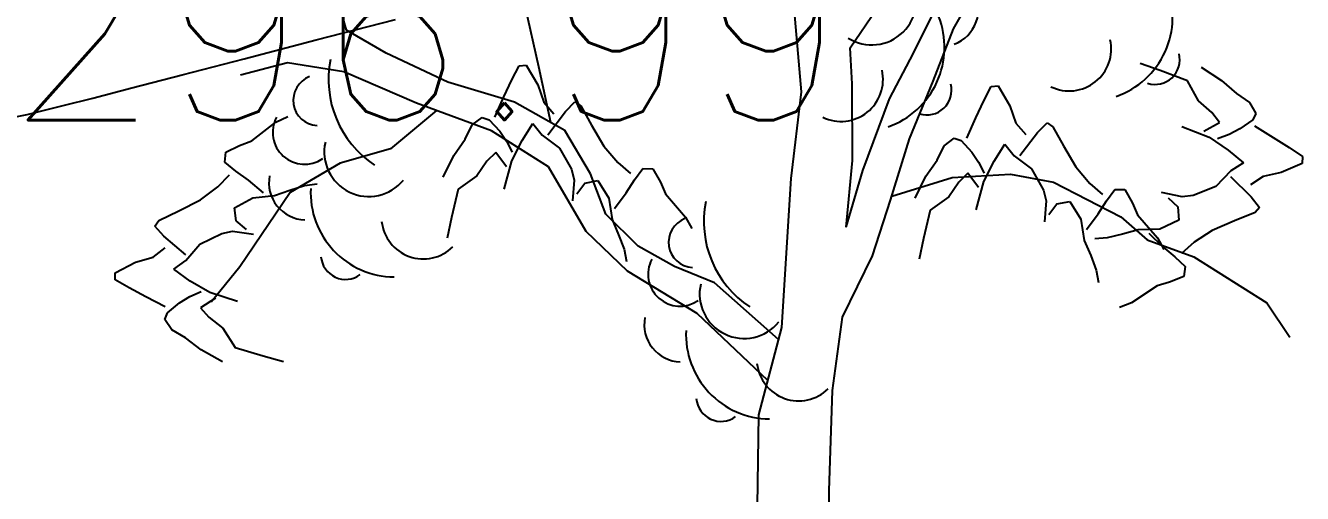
# Model space of a CAD drawing. Extents: x 524954 to 526204, y 9523489 to 9524010.
# Drawn here: x 525997.23 to 526004.28, y 9523771.84 to 9523774.43 of the extents above; entities that cross this region are included whole.
import ezdxf

# ---------------------------------------------------------------- set-up
doc = ezdxf.new("R2010")
doc.units = 0
doc.header["$PDMODE"] = 33
doc.header["$PDSIZE"] = 0.1
doc.linetypes.add('ACAD_ISO12W100', pattern=[21, 12, -3, 0, -3, 0, -3])
for name, color, linetype in [('Arbre', 34, 'ACAD_ISO12W100'), ('CN_01_00', 3, 'Continuous'), ('TopoAlt', 3, 'Continuous'), ('TOPOJIS', 7, 'Continuous')]:
    doc.layers.add(name, color=color, linetype=linetype)
doc.styles.add('Simplex 1.0', font='Simplex.shx', dxfattribs={"width": 0.99, "height": 1})

# ---------------------------------------------------------------- blocks, each defined once
blk = doc.blocks.new('TCPOINT M')
at = {"color": 0}
blk.add_point((0, 0), dxfattribs=at)
at = {"layer": 'TopoAlt', "style": 'Simplex 1.0', "width": 0.99}
blk.add_attdef('ALT', (0.15, 0.15), '', height=1, dxfattribs=at)
blk = doc.blocks.new('v088')
at = {"linetype": 'Continuous'}
for p, q in [((-2.6206, 5.1685), (-2.7013, 5.4591)), ((-0.1073, 4.8293), (-0.1646, 5.4873)), ((0.7312, 5.1764), (0.8812, 5.4407)), ((0.5102, 5.0412), (0.6713, 5.3679)), ((-1.5592, 4.9668), (-1.6346, 5.3011)), ((0.1613, 5.0712), (0.3061, 5.2857)), ((-2.4003, 5.0425), (-2.6206, 5.1685)), ((0.6191, 4.888), (0.7312, 5.1764)), ((-2.0611, 4.8817), (-2.4003, 5.0425)), ((0.1717, 4.8724), (0.1613, 5.0712)), ((0.3786, 4.7897), (0.5102, 5.0412)), ((-2.9464, 4.9876), (-3.2062, 4.92)), ((-2.6344, 4.9381), (-2.9464, 4.9876)), ((-2.2328, 4.7662), (-2.6344, 4.9381)), ((-1.7068, 4.8945), (-1.6668, 4.9726)), ((-1.6668, 4.9726), (-1.6283, 4.976)), ((-1.6283, 4.976), (-1.5645, 4.8667)), ((-1.4917, 4.6586), (-1.5592, 4.9668)), ((1.8724, 4.9461), (1.762, 4.9854)), ((2.0224, 4.89), (1.8724, 4.9461)), ((2.0987, 4.9642), (2.2113, 4.8904)), ((-1.6919, 4.7713), (-2.0611, 4.8817)), ((-1.7514, 4.7999), (-1.7068, 4.8945)), ((-1.5645, 4.8667), (-1.5307, 4.7714)), ((0.1743, 4.4496), (0.1717, 4.8724)), ((0.489, 4.5681), (0.6191, 4.888)), ((2.0834, 4.7783), (2.0224, 4.89)), ((2.2113, 4.8904), (2.2929, 4.8185)), ((-1.8008, 4.6887), (-1.7514, 4.7999)), ((-0.1657, 4.3492), (-0.1073, 4.8293)), ((0.8993, 4.7791), (0.9393, 4.8572)), ((0.9393, 4.8572), (0.9778, 4.8606)), ((0.9778, 4.8606), (1.0416, 4.7513)), ((2.2929, 4.8185), (2.3654, 4.7691)), ((-2.1227, 4.7254), (-2.3768, 4.5144)), ((-1.8192, 4.6131), (-2.2328, 4.7662)), ((-1.415, 4.6154), (-1.6919, 4.7713)), ((-1.5307, 4.7714), (-1.4755, 4.7074)), ((-1.4112, 4.7196), (-1.3587, 4.7727)), ((-1.3587, 4.7727), (-1.3272, 4.7513)), ((-1.3272, 4.7513), (-1.2679, 4.6451)), ((0.2314, 4.3948), (0.3786, 4.7897)), ((0.8546, 4.6845), (0.8993, 4.7791)), ((1.0416, 4.7513), (1.0754, 4.656)), ((2.1569, 4.7135), (2.0834, 4.7783)), ((2.3654, 4.7691), (2.4, 4.7096)), ((-3.1435, 4.5571), (-3.0095, 4.66)), ((-3.0095, 4.66), (-2.9439, 4.6918)), ((-1.9257, 4.6454), (-1.871, 4.6871)), ((-1.871, 4.6871), (-1.8334, 4.6747)), ((-1.8334, 4.6747), (-1.7744, 4.6115)), ((-1.6512, 4.5605), (-1.5907, 4.6542)), ((-1.5907, 4.6542), (-1.5392, 4.5896)), ((-1.5083, 4.5916), (-1.4112, 4.7196)), ((0.8053, 4.5733), (0.8546, 4.6845)), ((1.0754, 4.656), (1.1306, 4.592)), ((1.1948, 4.6042), (1.2474, 4.6573)), ((1.2474, 4.6573), (1.2789, 4.6359)), ((2.1133, 4.6106), (2.1989, 4.6584)), ((2.1989, 4.6584), (2.1569, 4.7135)), ((2.383, 4.6739), (2.3129, 4.6232)), ((2.4, 4.7096), (2.383, 4.6739)), ((-1.9657, 4.5674), (-1.9257, 4.6454)), ((-1.5041, 4.4145), (-1.8192, 4.6131)), ((-1.7744, 4.6115), (-1.7365, 4.5561)), ((-1.5392, 4.5896), (-1.4434, 4.5178)), ((-1.2732, 4.3758), (-1.415, 4.6154)), ((-1.2679, 4.6451), (-1.1988, 4.529)), ((1.0978, 4.4762), (1.1948, 4.6042)), ((1.2789, 4.6359), (1.3382, 4.5297)), ((1.9921, 4.6376), (2.1424, 4.5777)), ((2.2532, 4.5924), (2.1892, 4.5691)), ((2.3129, 4.6232), (2.2532, 4.5924)), ((2.3928, 4.6398), (2.497, 4.577)), ((-3.2867, 4.4956), (-3.2101, 4.5328)), ((-3.2101, 4.5328), (-3.1435, 4.5571)), ((-2.3768, 4.5144), (-2.655, 4.434)), ((-2.0269, 4.4774), (-1.9657, 4.5674)), ((-1.7365, 4.5561), (-1.7054, 4.4954)), ((-1.7081, 4.4479), (-1.6512, 4.5605)), ((-1.4434, 4.5178), (-1.3781, 4.401)), ((-1.1988, 4.529), (-1.1228, 4.4377)), ((0.3841, 4.2301), (0.489, 4.5681)), ((0.6404, 4.452), (0.6804, 4.53)), ((0.6804, 4.53), (0.7351, 4.5718)), ((0.7351, 4.5718), (0.7727, 4.5593)), ((0.7727, 4.5593), (0.8317, 4.4961)), ((0.9549, 4.4451), (1.0154, 4.5388)), ((1.0154, 4.5388), (1.0668, 4.4742)), ((1.3382, 4.5297), (1.4072, 4.4136)), ((2.1424, 4.5777), (2.247, 4.5072)), ((2.497, 4.577), (2.5853, 4.5209)), ((2.5853, 4.5209), (2.6578, 4.4715)), ((-3.2911, 4.4407), (-3.2867, 4.4956)), ((-2.0862, 4.3565), (-2.0269, 4.4774)), ((-1.8447, 4.4455), (-1.8998, 4.3645)), ((-1.7952, 4.494), (-1.8447, 4.4455)), ((-1.7371, 4.415), (-1.7952, 4.494)), ((-1.7488, 4.2914), (-1.7081, 4.4479)), ((0.1384, 4.0819), (0.1743, 4.4496)), ((0.5791, 4.362), (0.6404, 4.452)), ((0.8317, 4.4961), (0.8696, 4.4407)), ((0.898, 4.3325), (0.9549, 4.4451)), ((1.0668, 4.4742), (1.1627, 4.4024)), ((2.247, 4.5072), (2.3325, 4.4356)), ((2.6578, 4.4715), (2.6564, 4.4329)), ((-3.2303, 4.3905), (-3.2911, 4.4407)), ((-3.1617, 4.3413), (-3.2303, 4.3905)), ((-2.655, 4.434), (-2.9315, 4.2727)), ((-1.2976, 4.0581), (-1.5041, 4.4145)), ((-1.3781, 4.401), (-1.3629, 4.3412)), ((-1.1877, 4.1537), (-1.2732, 4.3758)), ((-1.1228, 4.4377), (-1.0524, 4.3767)), ((-1.0302, 4.3418), (-0.9835, 4.4054)), ((-0.9835, 4.4054), (-0.9285, 4.4041)), ((-0.9285, 4.4041), (-0.8869, 4.3298)), ((0.1384, 4.0819), (0.2314, 4.3948)), ((0.7235, 4.3553), (1.0465, 4.3745)), ((0.8109, 4.3786), (0.7614, 4.3301)), ((0.869, 4.2996), (0.8109, 4.3786)), ((0.8696, 4.4407), (0.9007, 4.38)), ((1.0465, 4.3745), (1.2838, 4.3297)), ((1.1627, 4.4024), (1.228, 4.2856)), ((1.4072, 4.4136), (1.4833, 4.3223)), ((2.262, 4.3926), (2.1788, 4.3064)), ((2.3325, 4.4356), (2.262, 4.3926)), ((2.5401, 4.3831), (2.4412, 4.3615)), ((2.6564, 4.4329), (2.5401, 4.3831)), ((-3.4268, 4.2328), (-3.3314, 4.3035)), ((-3.3314, 4.3035), (-3.2664, 4.3702)), ((-3.0788, 4.2707), (-3.1617, 4.3413)), ((-2.9333, 4.2859), (-2.8514, 4.3121)), ((-2.8514, 4.3121), (-2.7828, 4.3211)), ((-1.8998, 4.3645), (-2.0031, 4.2901)), ((-1.3629, 4.3412), (-1.3723, 4.2259)), ((-1.3485, 4.2656), (-1.3049, 4.3248)), ((-1.3049, 4.3248), (-1.2331, 4.3384)), ((-1.2331, 4.3384), (-1.1715, 4.2405)), ((-1.0754, 4.2705), (-1.0302, 4.3418)), ((-0.8869, 4.3298), (-0.8589, 4.2646)), ((-0.2169, 3.5272), (-0.1657, 4.3492)), ((0.3911, 4.2526), (0.7235, 4.3553)), ((0.5199, 4.2411), (0.5791, 4.362)), ((0.7614, 4.3301), (0.7063, 4.2491)), ((0.8572, 4.176), (0.898, 4.3325)), ((1.2838, 4.3297), (1.6547, 4.1385)), ((1.4833, 4.3223), (1.5536, 4.2613)), ((2.1788, 4.3064), (2.0548, 4.2561)), ((2.2601, 4.3616), (2.3751, 4.2494)), ((2.4412, 4.3615), (2.371, 4.3146)), ((-3.5467, 4.1705), (-3.4268, 4.2328)), ((-3.2386, 4.1877), (-3.1373, 4.2436)), ((-2.9315, 4.2727), (-3.209, 3.8627)), ((-3.1373, 4.2436), (-3.0186, 4.2553)), ((-3.0186, 4.2553), (-2.9333, 4.2859)), ((-2.0031, 4.2901), (-2.0401, 4.1343)), ((-1.1715, 4.2405), (-1.153, 4.1227)), ((-1.1411, 4.1837), (-1.0754, 4.2705)), ((-0.8589, 4.2646), (-0.7485, 4.1368)), ((0.2848, 3.9233), (0.3841, 4.2301)), ((0.7063, 4.2491), (0.603, 4.1747)), ((1.228, 4.2856), (1.2432, 4.2258)), ((1.5759, 4.2264), (1.6226, 4.29)), ((1.6226, 4.29), (1.6776, 4.2887)), ((1.6776, 4.2887), (1.7191, 4.2144)), ((1.9936, 4.2484), (1.8803, 4.2721)), ((1.9168, 4.2436), (1.9701, 4.193)), ((2.0548, 4.2561), (1.9936, 4.2484)), ((2.3751, 4.2494), (2.4212, 4.1906)), ((-3.6561, 4.1174), (-3.5467, 4.1705)), ((-3.2291, 4.1152), (-3.2386, 4.1877)), ((0.603, 4.1747), (0.566, 4.0189)), ((1.2432, 4.2258), (1.2338, 4.1105)), ((1.2576, 4.1502), (1.3011, 4.2094)), ((1.3011, 4.2094), (1.373, 4.223)), ((1.373, 4.223), (1.4346, 4.1251)), ((1.5307, 4.1551), (1.5759, 4.2264)), ((1.7191, 4.2144), (1.7472, 4.1493)), ((1.9701, 4.193), (1.9747, 4.12)), ((2.396, 4.1621), (2.2833, 4.1164)), ((2.4212, 4.1906), (2.396, 4.1621)), ((-3.6793, 4.0872), (-3.6561, 4.1174)), ((-3.1725, 4.0683), (-3.2291, 4.1152)), ((-2.0401, 4.1343), (-2.0653, 4.0199)), ((-1.0099, 3.9771), (-1.1877, 4.1537)), ((-1.153, 4.1227), (-1.1176, 4.0393)), ((-0.7485, 4.1368), (-0.7129, 4.0731)), ((1.4346, 4.1251), (1.4531, 4.0073)), ((1.465, 4.0683), (1.5307, 4.1551)), ((1.6547, 4.1385), (1.8004, 4.0109)), ((1.7472, 4.1493), (1.8576, 4.0214)), ((1.9747, 4.12), (1.8699, 4.071)), ((2.2833, 4.1164), (2.1595, 4.0623)), ((-3.6294, 4.0317), (-3.6793, 4.0872)), ((-3.5071, 3.9275), (-3.6294, 4.0317)), ((-3.4297, 3.988), (-3.3093, 4.0465)), ((-3.3093, 4.0465), (-3.2488, 4.0583)), ((-3.2488, 4.0583), (-3.1342, 4.0423)), ((-1.0692, 3.839), (-1.2976, 4.0581)), ((-1.1176, 4.0393), (-1.0867, 3.9591)), ((0.566, 4.0189), (0.5407, 3.9045)), ((1.5801, 4.0219), (1.511, 4.0175)), ((1.6636, 4.0426), (1.5801, 4.0219)), ((1.7506, 4.0673), (1.6636, 4.0426)), ((1.8699, 4.071), (1.7506, 4.0673)), ((1.8097, 4.0479), (1.8877, 3.9719)), ((1.8576, 4.0214), (1.8932, 3.9577)), ((2.1595, 4.0623), (2.0595, 3.9982)), ((-3.6878, 3.9154), (-3.6208, 3.9668)), ((-3.5069, 3.8964), (-3.4297, 3.988)), ((-1.0867, 3.9591), (-1.0738, 3.891)), ((-0.8085, 3.8631), (-1.0099, 3.9771)), ((1.4531, 4.0073), (1.4885, 3.9239)), ((1.8004, 4.0109), (2.0573, 3.9168)), ((1.8877, 3.9719), (1.9528, 3.9182)), ((2.0595, 3.9982), (1.9902, 3.936)), ((-3.8977, 3.8297), (-3.785, 3.8871)), ((-3.785, 3.8871), (-3.6878, 3.9154)), ((-3.5743, 3.8488), (-3.5069, 3.8964)), ((0.1177, 3.584), (0.2848, 3.9233)), ((1.4885, 3.9239), (1.5194, 3.8437)), ((1.9528, 3.9182), (2.0102, 3.864)), ((2.0573, 3.9168), (2.4606, 3.664)), ((-3.8965, 3.791), (-3.8977, 3.8297)), ((-3.4842, 3.783), (-3.5743, 3.8488)), ((-3.209, 3.8627), (-3.3666, 3.6666)), ((-0.6849, 3.6045), (-1.0692, 3.839)), ((-0.589, 3.7744), (-0.8085, 3.8631)), ((1.5194, 3.8437), (1.5323, 3.7756)), ((2.002, 3.8096), (1.9231, 3.7776)), ((2.0102, 3.864), (2.002, 3.8096)), ((-3.8209, 3.7466), (-3.8965, 3.791)), ((-3.729, 3.6966), (-3.8209, 3.7466)), ((-3.3751, 3.7197), (-3.4842, 3.783)), ((-0.2343, 3.4611), (-0.589, 3.7744)), ((1.855, 3.7579), (1.7144, 3.6642)), ((1.9231, 3.7776), (1.855, 3.7579)), ((-3.6208, 3.641), (-3.729, 3.6966)), ((-3.5422, 3.6629), (-3.4847, 3.6976)), ((-3.4847, 3.6976), (-3.4223, 3.7252)), ((-3.3439, 3.6889), (-3.4261, 3.6355)), ((-3.2212, 3.6701), (-3.3751, 3.7197)), ((-3.6232, 3.5708), (-3.6087, 3.6076)), ((-3.6087, 3.6076), (-3.5422, 3.6629)), ((-3.4261, 3.6355), (-3.3805, 3.5833)), ((-0.2941, 3.234), (-0.6849, 3.6045)), ((1.7144, 3.6642), (1.6468, 3.6368)), ((2.4606, 3.664), (2.589, 3.4739)), ((-3.5847, 3.5138), (-3.6232, 3.5708)), ((-3.3805, 3.5833), (-3.3028, 3.5236)), ((-0.3436, 3.0457), (-0.2169, 3.5272)), ((0.064, 3.1786), (0.1177, 3.584)), ((-3.5091, 3.4694), (-3.5847, 3.5138)), ((-3.4228, 3.4031), (-3.5091, 3.4694)), ((-3.3028, 3.5236), (-3.2344, 3.4162)), ((-3.3055, 3.337), (-3.4228, 3.4031)), ((-3.2344, 3.4162), (-3.081, 3.3703)), ((-3.081, 3.3703), (-2.9682, 3.3386)), ((0.0445, 2.6247), (0.064, 3.1786)), ((-0.3518, 2.5418), (-0.3436, 3.0457)), ((0.0429, 2.1085), (0.0445, 2.6247))]:
    blk.add_line(p, q, dxfattribs=at)
for centre, major_axis, start_param, end_param in [((0.2804, 5.3337), (0.1741, 0.1741), 3.363922, 6.046661), ((0.6642, 5.2834), (-0.1445, 0.1445), 2.713295, 4.448408), ((1.4749, 5.2432), (0.3298, 0.3298), 4.265936, 5.872819), ((0.2152, 5.0749), (-0.3298, 0.3298), 2.69514, 4.302022), ((1.3699, 5.0654), (-0.1641, 0.1641), 1.908121, 4.146545), ((-2.1547, 4.8961), (-0.3995, 0.3995), 0.587708, 1.773422), ((1.844, 5.0056), (-0.0964, 0.0964), 2.051824, 4.174223), ((0.1101, 4.8971), (-0.1641, 0.1641), 1.908121, 4.146545), ((-2.774, 4.7815), (-0.099, 0.099), -0.421529, 2.292047), ((0.5842, 4.8373), (0.0964, 0.0964), 3.62262, 5.745019), ((-2.8514, 4.6047), (-0.1246, 0.1246), 0.293965, 2.957824), ((-2.4968, 4.4965), (0.1741, 0.1741), 2.133893, 4.816631), ((-2.8441, 4.3258), (-0.1445, 0.1445), 0.590553, 2.325666), ((-2.352, 4.2724), (0.3298, 0.3298), 2.307735, 3.914618), ((-0.0823, 4.1124), (0.3995, 0.3995), 2.158504, 3.344219), ((-2.1954, 4.1377), (0.1641, 0.1641), 2.463212, 4.701636), ((-0.7016, 3.9977), (0.099, 0.099), 1.149268, 3.862844), ((-2.6253, 3.929), (0.0964, 0.0964), 2.435534, 4.557933), ((-0.779, 3.821), (0.1246, 0.1246), 1.864761, 4.52862), ((-0.4244, 3.7128), (0.1741, 0.1741), 2.133893, 4.816631), ((-0.7718, 3.542), (-0.1445, 0.1445), 0.590553, 2.325666), ((-0.2796, 3.4886), (0.3298, 0.3298), 2.307735, 3.914618), ((-0.1231, 3.3539), (0.1641, 0.1641), 2.463212, 4.701636), ((-0.5529, 3.1452), (0.0964, 0.0964), 2.435534, 4.557933)]:
    blk.add_ellipse(centre, major_axis=major_axis, ratio=1, start_param=start_param, end_param=end_param, dxfattribs=at)

msp = doc.modelspace()

# ---------------------------------------------------------------- linework, layer by layer
at = {"layer": 'CN_01_00', "elevation": 297, "flags": 128}
msp.add_lwpolyline([(525997.1825, 9523773.9226), (525997.2364, 9523773.9347), (525997.3184, 9523773.9542), (525997.4369, 9523773.9835), (525997.6, 9523774.0248), (525997.816, 9523774.0803), (525998.093, 9523774.1525), (525998.4355, 9523774.2422), (525998.8331, 9523774.3458), (525999.2714, 9523774.4582)], dxfattribs=at)

# ---------------------------------------------------------------- block references
at = {"layer": 'Arbre'}
msp.add_blockref('v088', (526001.6205, 9523769.2307), dxfattribs=at)
at = {"layer": 'TOPOJIS'}
ref = msp.add_blockref('TCPOINT M', (525997.0644, 9523773.8528, 296.99), dxfattribs=at)
ref.add_attrib('ALT', '296.99', (525997.1144, 9523773.9028, 296.99), dxfattribs={"layer": 'TopoAlt', "height": 1, "style": 'Simplex 1.0', "width": 0.99})

doc.saveas('drawing.dxf')
